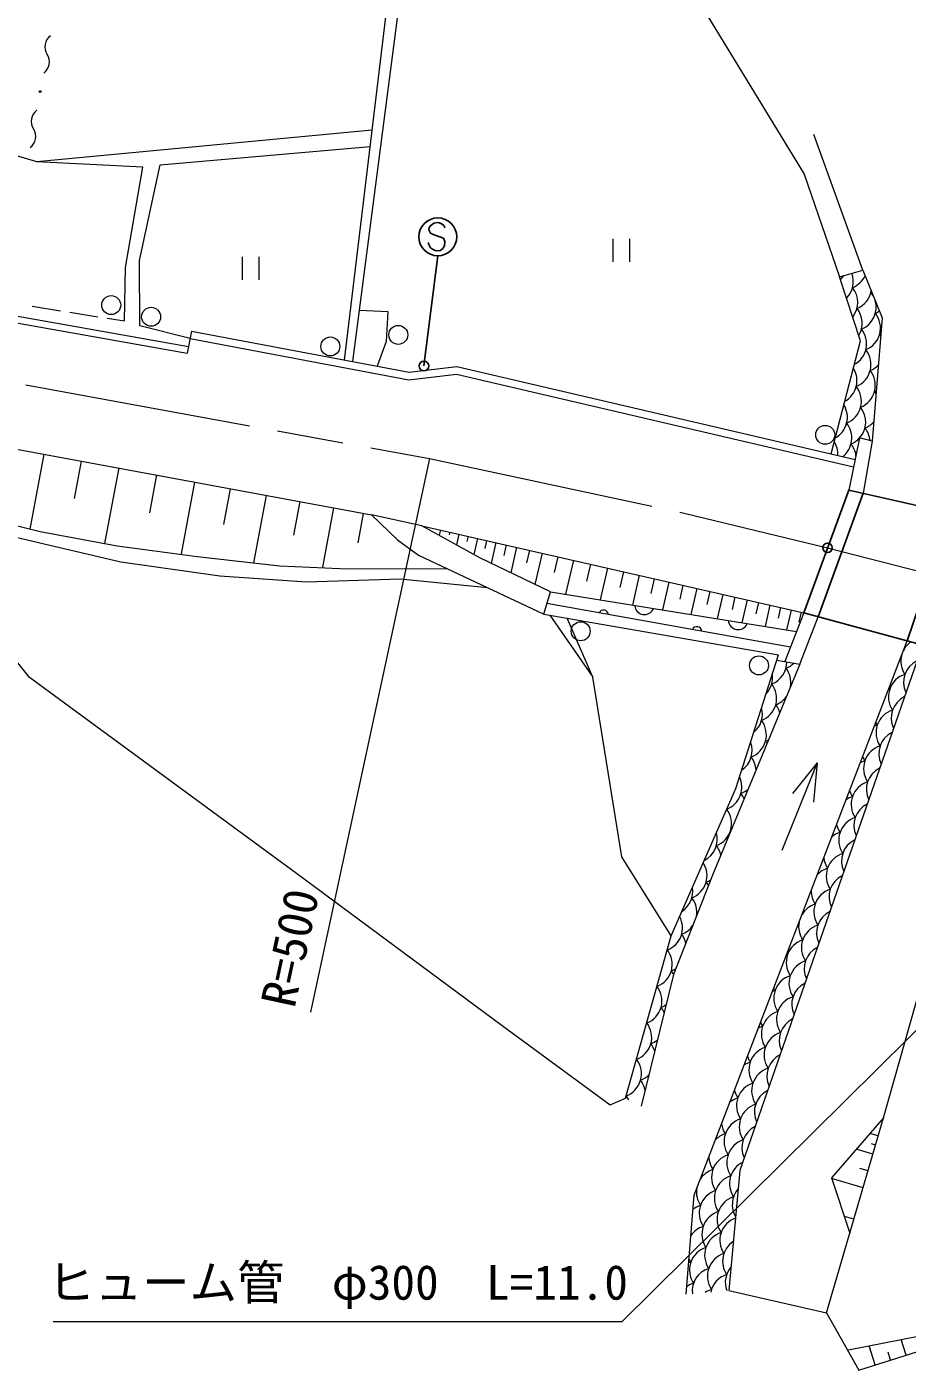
# Model space of a CAD drawing. Units: millimetres, scale not verified. Extents: x 40000 to 680000, y 20000 to 380000.
# Drawn here: x 208615 to 255043, y 247448 to 318310 of the extents above; entities that cross this region are included whole.
import ezdxf
from ezdxf.enums import TextEntityAlignment as Align

# ---------------------------------------------------------------- set-up
doc = ezdxf.new("R2010")
doc.units = ezdxf.units.MM
doc.header["$LTSCALE"] = 1000
doc.header["$PDMODE"] = 32
doc.header["$PDSIZE"] = 500
doc.linetypes.add('CHAIN', pattern=[18.5, 12, -1.5, 3.5, -1.5])
for name, color, linetype, lineweight in [('M-BMK', 2, 'CHAIN', 13), ('M-STR-HTXT', 7, 'Continuous', 13), ('M-STR-STR1', 1, 'Continuous', 25), ('M-STR-STRC', 7, 'Continuous', 25), ('M-WORK', 1, 'Continuous', 13), ('引出線', 7, 'Continuous', 13)]:
    doc.layers.add(name, color=color, linetype=linetype, lineweight=lineweight)
doc.layers.add('M-OTRS', color=6, linetype='Continuous')
doc.styles.add('ＭＳ ゴシック', font='')
doc.styles.get('ＭＳ ゴシック').set_extended_font_data('MS Gothic')

msp = doc.modelspace()

# ---------------------------------------------------------------- linework, layer by layer
at = {"layer": 'M-BMK'}
for p, q in [((208552, 299418), (229849, 295539)), ((229849, 295539), (243286, 292651)), ((243286, 292651), (250845, 290828)), ((250845, 290828), (256687, 289330))]:
    msp.add_line(p, q, dxfattribs=at)
at = {"layer": 'M-OTRS'}
msp.add_point((250845, 290828), dxfattribs=at)
at = {"layer": 'M-STR-HTXT'}
msp.add_line((229849, 295539), (223573, 266339), dxfattribs=at)
at = {"layer": 'M-STR-STR1'}
for p, q in [((251975, 293875), (249591, 287395)), ((252724, 293706), (250355, 287189)), ((257799, 292560), (251975, 293875)), ((257321, 292668), (255041, 285921)), ((249591, 287395), (255559, 285781))]:
    msp.add_line(p, q, dxfattribs=at)
at = {"layer": 'M-STR-STRC'}
for p, q in [((229831, 307720), (229815, 307607)), ((229815, 307607), (229900, 307424)), ((229959, 307859), (229831, 307720)), ((230090, 307952), (229959, 307859)), ((230256, 307985), (230090, 307952)), ((230372, 307969), (230256, 307985)), ((230516, 307896), (230372, 307969)), ((230626, 307822), (230516, 307896)), ((230660, 307710), (230626, 307822)), ((229817, 306832), (229778, 306942)), ((229900, 307424), (230051, 307351)), ((230051, 307351), (230583, 307162)), ((230583, 307162), (230664, 306990)), ((230664, 306990), (230634, 306762)), ((229560, 300420), (230288, 306234)), ((229901, 306654), (229817, 306832)), ((230004, 306581), (229901, 306654)), ((230150, 306506), (230004, 306581)), ((230271, 306489), (230150, 306506)), ((230438, 306517), (230271, 306489)), ((230563, 306613), (230438, 306517)), ((230634, 306762), (230563, 306613))]:
    msp.add_line(p, q, dxfattribs=at)
for centre, radius in [((230288, 307234), 1000), ((229560, 300420), 250)]:
    msp.add_circle(centre, radius, dxfattribs=at)
at = {"layer": 'M-WORK'}
for p, q in [((225363, 300736), (228184, 324206)), ((225807, 300652), (228889, 324371)), ((243505, 320558), (249608, 310537)), ((209142, 311184), (187681, 317565)), ((226821, 312867), (209142, 311184)), ((252705, 305475), (250120, 312639)), ((215653, 311033), (226718, 312006)), ((214735, 310907), (209142, 311184)), ((213824, 305623), (214735, 310907)), ((214548, 305977), (215653, 311033)), ((249608, 310537), (251480, 305128)), ((239518, 307120), (239518, 305920)), ((240418, 305920), (240418, 307120)), ((219970, 306173), (219970, 304973)), ((220870, 304973), (220870, 306173)), ((213767, 302795), (213824, 305623)), ((214580, 302547), (214548, 305977)), ((251480, 305128), (252705, 305475)), ((252705, 305475), (253729, 302958)), ((252583, 301747), (251480, 305128)), ((208899, 303568), (210381, 303333)), ((226160, 303369), (227645, 303292)), ((227645, 303292), (227564, 301715)), ((207474, 302808), (217075, 301098)), ((207535, 303153), (217140, 301442)), ((210875, 303254), (212356, 303019)), ((212850, 302940), (213767, 302795)), ((253729, 302958), (253201, 296463)), ((217220, 301865), (214580, 302547)), ((217294, 302258), (217075, 301098)), ((217294, 302258), (228776, 300092)), ((217220, 301865), (228763, 299687)), ((227564, 301715), (227098, 300408)), ((251028, 295784), (252583, 301747)), ((228763, 299687), (231267, 299996)), ((228776, 300092), (231289, 300402)), ((231267, 299996), (252223, 295093)), ((231289, 300402), (252302, 295485)), ((252534, 296626), (251975, 293875)), ((253201, 296463), (252534, 296626)), ((253201, 296463), (252724, 293706)), ((207981, 296057), (226798, 292563)), ((209503, 295775), (208768, 291820)), ((211480, 295407), (211113, 293430)), ((213457, 295040), (212716, 291048)), ((215453, 294670), (215083, 292674)), ((217449, 294299), (216746, 290511)), ((219343, 293947), (218992, 292053)), ((221237, 293595), (220577, 290040)), ((205357, 292677), (209319, 291681)), ((223015, 293265), (222685, 291487)), ((224793, 292935), (224214, 289816)), ((226353, 292645), (226063, 291086)), ((226798, 292563), (228157, 291256)), ((229453, 291994), (226798, 292563)), ((232506, 290295), (229453, 291994)), ((229453, 291994), (249591, 287395)), ((207118, 291608), (213577, 290087)), ((209319, 291681), (213381, 290925)), ((228157, 291256), (229272, 290433)), ((230428, 291772), (230363, 291488)), ((230916, 291660), (230883, 291519)), ((231403, 291549), (231273, 290982)), ((231891, 291438), (231826, 291154)), ((232378, 291327), (232184, 290475)), ((213381, 290925), (217602, 290367)), ((232865, 291215), (232768, 290789)), ((233353, 291104), (233103, 290009)), ((233900, 290979), (233775, 290431)), ((234448, 290854), (234141, 289510)), ((235120, 290700), (234966, 290028)), ((235792, 290547), (235415, 288898)), ((213577, 290087), (218795, 289355)), ((217602, 290367), (221963, 289869)), ((221963, 289869), (225129, 289730)), ((229272, 290433), (235878, 287335)), ((236236, 288503), (232506, 290295)), ((236616, 290359), (236428, 289534)), ((237441, 290170), (237031, 288375)), ((238338, 289965), (238133, 289068)), ((218795, 289355), (223355, 289038)), ((223355, 289038), (228306, 289185)), ((225129, 289730), (230804, 289715)), ((228306, 289185), (232907, 288729)), ((239235, 289760), (238852, 288082)), ((240075, 289569), (239883, 288730)), ((240914, 289377), (240555, 287808)), ((241698, 289198), (241519, 288413)), ((235878, 287335), (236236, 288503)), ((236236, 288503), (249208, 286414)), ((242483, 289019), (242148, 287551)), ((243217, 288851), (243049, 288117)), ((243951, 288683), (243637, 287311)), ((244637, 288527), (244480, 287841)), ((205683, 287777), (208678, 284061)), ((248887, 285590), (236046, 287882)), ((245323, 288370), (245030, 287087)), ((245964, 288224), (245818, 287582)), ((246606, 288077), (246332, 286877)), ((247206, 287940), (247069, 287340)), ((247806, 287803), (247549, 286681)), ((235878, 287335), (248259, 285176)), ((236203, 287279), (238473, 284001)), ((238473, 284001), (237115, 287119)), ((248367, 287675), (248238, 287114)), ((249591, 287395), (248591, 284831)), ((248928, 287547), (248688, 286498)), ((249452, 287427), (249332, 286903)), ((249388, 284698), (250355, 287189)), ((243812, 256674), (255041, 285921)), ((255850, 285701), (246226, 257980)), ((246006, 278137), (248259, 285176)), ((248171, 284901), (249388, 284698)), ((249388, 284698), (244782, 273567)), ((208678, 284061), (222842, 273667)), ((239996, 274533), (238473, 284001)), ((253802, 260761), (259938, 282525)), ((250293, 279494), (248433, 274853)), ((250293, 279494), (248992, 277861)), ((250293, 279494), (250106, 277415)), ((242605, 270352), (246006, 278137)), ((242605, 270352), (239996, 274533)), ((222842, 273667), (233684, 265633)), ((244782, 273567), (242721, 268311)), ((240195, 261790), (242605, 270352)), ((242721, 268311), (241018, 261382)), ((233684, 265633), (239379, 261451)), ((239379, 261451), (240195, 261790)), ((250797, 250464), (253802, 260761)), ((253802, 260761), (251047, 257591)), ((253522, 259801), (253080, 259930)), ((253382, 259321), (253161, 259386)), ((253242, 258841), (252358, 259099)), ((246226, 257980), (245634, 251657)), ((252984, 257957), (252542, 258086)), ((251047, 257591), (252027, 254677)), ((252726, 257073), (251057, 257560)), ((243394, 251447), (243812, 256674)), ((252239, 255404), (251733, 255552)), ((252491, 247448), (268878, 252643)), ((245634, 251657), (250797, 250464)), ((269281, 251911), (251942, 248509)), ((250797, 250464), (252491, 247448)), ((254986, 248239), (254727, 249056)), ((253353, 247722), (253036, 248724)), ((254170, 247981), (254040, 248389))]:
    msp.add_line(p, q, dxfattribs=at)
for centre, radius in [((209322, 314892), 50), ((213064, 303633), 500), ((215167, 303015), 500), ((224621, 301451), 500), ((228205, 302061), 500), ((250724, 296788), 500), ((237826, 286425), 500), ((247228, 284626), 500)]:
    msp.add_circle(centre, radius, dxfattribs=at)
for centre, radius, start, end in [((210288, 317257), 725, 126.03506, 213.24069), ((209075, 316462), 725, 306.03506, 33.24069), ((209569, 313322), 725, 126.03506, 213.24069), ((208356, 312527), 725, 306.03506, 33.24069), ((250726, 305963), 1250, 309.55853, 322.02787), ((250958, 304869), 1250, 315.55896, 20.72219), ((251694, 305711), 1250, 292.25351, 334.8469), ((251189, 303775), 1250, 321.90768, 38.51371), ((251926, 304617), 1250, 292.25351, 348.91392), ((252662, 305458), 1250, 292.25351, 294.27819), ((252157, 303523), 1250, 27.99971, 38.51371), ((251421, 302681), 1250, 328.77077, 38.51371), ((252157, 303523), 1250, 292.25351, 16.28204), ((252893, 304364), 1250, 292.25351, 303.41856), ((252388, 302429), 1250, 292.25351, 38.51371), ((251652, 301588), 1250, 298.8971, 38.51371), ((253125, 303271), 1250, 292.25351, 295.51385), ((252620, 301335), 1250, 34.14561, 38.51371), ((251884, 300494), 1250, 292.25351, 38.51371), ((252620, 301335), 1250, 292.25351, 316.55265), ((251148, 299652), 1250, 298.8974, 31.87009), ((252115, 299400), 1250, 292.25351, 38.51371), ((251379, 298559), 1250, 292.25351, 38.51371), ((252851, 300242), 1250, 292.25351, 296.9404), ((252347, 298306), 1250, 32.14784, 38.51371), ((250643, 297717), 1250, 298.89771, 31.86979), ((251611, 297465), 1250, 317.79344, 38.51371), ((250874, 296623), 1250, 308.06782, 38.51371), ((252347, 298306), 1250, 292.25351, 318.55043), ((251842, 296371), 1250, 5.50691, 38.51371), ((250138, 295782), 1250, 356.24293, 31.86949), ((251611, 297465), 1250, 292.25351, 317.60671), ((251106, 295530), 1250, 7.57616, 38.51371), ((241191, 287819), 512, 183.53051, 338.16975), ((239033, 287291), 256, 2.56016, 157.19939), ((246127, 287024), 512, 183.53051, 338.16975), ((243955, 286413), 256, 2.56016, 157.19939), ((255964, 284851), 1250, 125.61345, 153.71135), ((255964, 284851), 1250, 164.27867, 213.98455), ((256108, 283743), 1250, 116.02031, 205.68854), ((246701, 283986), 1250, 316.04489, 8.45205), ((247453, 284813), 1250, 291.15351, 359.96332), ((248205, 285640), 1250, 291.15351, 314.5298), ((247663, 283715), 1250, 350.64563, 37.41371), ((246911, 282888), 1250, 291.15351, 37.41371), ((255308, 282962), 1250, 107.72434, 213.98455), ((247663, 283715), 1250, 291.15351, 324.39147), ((254508, 282181), 1250, 107.72434, 111.35881), ((255164, 284071), 1250, 210.53856, 213.98455), ((255453, 281853), 1250, 116.02035, 205.68851), ((246159, 282060), 1250, 309.43199, 15.06494), ((247122, 281790), 1250, 15.76167, 37.41371), ((254652, 281073), 1250, 107.72434, 213.98455), ((246370, 280962), 1250, 291.15351, 37.41371), ((253852, 280292), 1250, 107.72434, 115.52643), ((254508, 282181), 1250, 206.63121, 213.98455), ((247122, 281790), 1250, 291.15351, 299.27544), ((246580, 279864), 1250, 30.86936, 37.41371), ((254797, 279964), 1250, 116.02039, 205.68847), ((245617, 280135), 1250, 303.839, 20.65793), ((253996, 279183), 1250, 107.72434, 213.98455), ((245828, 279037), 1250, 3.37491, 37.41371), ((253196, 278403), 1250, 107.72434, 120.04254), ((253852, 280292), 1250, 202.4636, 213.98455), ((254141, 278075), 1250, 116.02043, 205.68843), ((245076, 278210), 1250, 291.27001, 25.63211), ((245828, 279037), 1250, 291.15351, 311.6622), ((245286, 277112), 1250, 22.16857, 37.41371), ((253196, 278403), 1250, 197.94748, 213.98455), ((253340, 277294), 1250, 107.72434, 213.98455), ((252540, 276513), 1250, 107.72434, 125.05102), ((253485, 276185), 1250, 116.02046, 205.68839), ((244534, 276285), 1250, 291.15351, 37.31919), ((244323, 277383), 1250, 329.14127, 343.65636), ((252684, 275404), 1250, 107.72434, 213.98455), ((243782, 275458), 1250, 296.97752, 15.82011), ((245286, 277112), 1250, 291.15351, 292.86854), ((244744, 275187), 1250, 35.98919, 37.41371), ((251884, 274624), 1250, 107.72434, 130.81883), ((252540, 276513), 1250, 192.93901, 213.98455), ((243992, 274360), 1250, 11.83751, 37.41371), ((252829, 274296), 1250, 116.0205, 205.68835), ((251884, 274624), 1250, 187.1712, 213.98455), ((252028, 273515), 1250, 107.72434, 213.98455), ((243240, 273532), 1250, 291.15351, 32.82527), ((251228, 272734), 1250, 107.72434, 137.96871), ((252173, 272406), 1250, 116.02054, 205.68832), ((242488, 272705), 1250, 303.48405, 9.31358), ((243992, 274360), 1250, 291.15351, 303.60914), ((243450, 272434), 1250, 27.24271, 37.41371), ((242698, 271607), 1250, 350.25597, 37.41371), ((251228, 272734), 1250, 180.02131, 213.98455), ((251373, 271626), 1250, 107.72434, 213.98455), ((250572, 270845), 1250, 107.72434, 149.16944), ((251517, 270517), 1250, 116.02058, 205.68828), ((241946, 270780), 1250, 291.15351, 28.08348), ((242698, 271607), 1250, 291.15351, 326.92916), ((250572, 270845), 1250, 168.82058, 213.98455), ((250717, 269736), 1250, 107.72434, 213.98455), ((242156, 269682), 1250, 13.43871, 37.41371), ((249916, 268956), 1250, 107.72434, 213.98455), ((241404, 268855), 1250, 291.15351, 37.41371), ((249116, 268175), 1250, 107.72434, 110.55597), ((249772, 270064), 1250, 211.29694, 213.98455), ((250861, 268628), 1250, 116.02062, 205.68824), ((242156, 269682), 1250, 291.15351, 303.74642), ((250061, 267847), 1250, 107.72434, 213.98455), ((241615, 267757), 1250, 27.13796, 37.41371), ((249260, 267066), 1250, 107.72434, 213.98455), ((250205, 266738), 1250, 116.02065, 205.6882), ((240862, 266930), 1250, 291.15351, 37.41371), ((248460, 266286), 1250, 107.72434, 114.66547), ((249116, 268175), 1250, 207.43405, 213.98455), ((241615, 267757), 1250, 291.15351, 305.09521), ((241073, 265831), 1250, 22.3969, 37.41371), ((249405, 265958), 1250, 107.72434, 213.98455), ((240321, 265004), 1250, 291.15351, 37.41371), ((248460, 266286), 1250, 203.32455, 213.98455), ((248604, 265177), 1250, 107.72434, 213.98455), ((249549, 264849), 1250, 116.02069, 205.68816), ((247804, 264396), 1250, 107.72434, 119.10246), ((248749, 264068), 1250, 107.72434, 213.98455), ((241073, 265831), 1250, 291.15351, 309.99596), ((240531, 263906), 1250, 16.83923, 37.41371), ((247948, 263288), 1250, 107.72434, 213.98455), ((239779, 263079), 1250, 291.15358, 37.41371), ((247148, 262507), 1250, 107.72434, 123.99627), ((247804, 264396), 1250, 198.88756, 213.98455), ((248893, 262960), 1250, 116.02073, 205.68813), ((240531, 263906), 1250, 291.15351, 315.55362), ((248093, 262179), 1250, 107.72434, 213.98455), ((239989, 261981), 1250, 10.16513, 37.41371), ((247148, 262507), 1250, 193.99376, 213.98455), ((247293, 261398), 1250, 107.72434, 213.98455), ((248237, 261070), 1250, 116.02077, 205.68809), ((239237, 261154), 1250, 26.39977, 37.41365), ((246492, 260617), 1250, 107.72434, 129.57947), ((247437, 260289), 1250, 107.72434, 213.98455), ((246492, 260617), 1250, 188.41055, 213.98455), ((246637, 259509), 1250, 107.72434, 213.98455), ((247581, 259181), 1250, 116.0208, 205.68805), ((245836, 258728), 1250, 107.72434, 136.36319), ((246781, 258400), 1250, 107.72434, 213.98455), ((245836, 258728), 1250, 181.62683, 213.98455), ((245981, 257619), 1250, 107.72434, 213.98455), ((245180, 256839), 1250, 107.72434, 146.13395), ((246925, 257291), 1250, 116.02084, 213.98455), ((246125, 256511), 1250, 107.72434, 213.98455), ((245180, 256839), 1250, 171.85607, 213.98455), ((245325, 255730), 1250, 107.72434, 213.98455), ((246269, 255402), 1250, 107.72434, 213.98455), ((247070, 256183), 1250, 138.36264, 210.9341), ((244524, 254949), 1250, 107.72434, 128.13723), ((245469, 254621), 1250, 107.72434, 213.98455), ((246414, 254293), 1250, 109.77289, 213.98455), ((244669, 253841), 1250, 107.72434, 145.21347), ((245613, 253513), 1250, 107.72434, 213.98455), ((244813, 252732), 1250, 107.72434, 213.98455), ((246558, 253185), 1250, 123.13313, 213.98455), ((244013, 251951), 1250, 107.72434, 112.91775), ((244669, 253841), 1250, 205.63869, 213.98455), ((245758, 252404), 1250, 107.72434, 213.98455), ((244958, 251623), 1250, 107.72434, 186.69591), ((245902, 251295), 1250, 107.72434, 167.41319), ((246703, 252076), 1250, 139.73576, 200.08741), ((244157, 250843), 1250, 107.72434, 125.77803), ((245102, 250515), 1250, 107.72434, 124.86957)]:
    msp.add_arc(centre, radius, start, end, dxfattribs=at)
at = {"layer": '引出線'}
msp.add_lwpolyline([(273714, 283376), (240000, 250000), (210000, 250000)], dxfattribs=at)

# ---------------------------------------------------------------- texts
at = {"layer": 'M-STR-HTXT', "style": 'ＭＳ ゴシック'}
msp.add_text('R=500', height=1833, rotation=77.871, dxfattribs=at).set_placement((222488, 269729), align=Align.MIDDLE_CENTER)
at = {"layer": '引出線', "style": 'ＭＳ ゴシック'}
msp.add_text('ヒューム管\u3000φ300\u3000L=11.0', height=1833, dxfattribs=at).set_placement((225008, 252081), align=Align.MIDDLE_CENTER)

doc.saveas('drawing.dxf')
